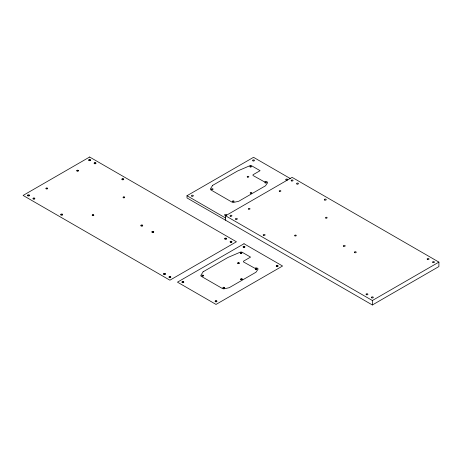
<?xml version="1.0" encoding="UTF-8"?>
<svg xmlns="http://www.w3.org/2000/svg" width="462" height="462" viewBox="0 0 462 462"><rect width="100%" height="100%" fill="white"/><g stroke="black" fill="none" stroke-linecap="round" stroke-linejoin="round"><path stroke-width="0.69" d="M255.567 268.682L255.353 268.896A0.82 0.474 0 0 0 256.358 269.473L256.722 269.352A0.82 0.474 0 0 0 256.722 268.682A0.82 0.474 0 0 0 255.567 268.682L256.722 269.352M27.824 195.824A0.953 0.549 0 0 0 29.424 195.582A0.953 0.549 0 0 0 28.251 194.906A0.953 0.549 0 0 0 27.824 195.824L29.175 195.045M88.958 160.533A0.953 0.549 0 0 0 90.558 160.285A0.953 0.549 0 0 0 89.385 159.609A0.953 0.549 0 0 0 88.958 160.533L90.309 159.754M46.148 188.814A0.82 0.474 0 0 0 47.517 188.6A0.82 0.474 0 0 0 46.512 188.022A0.82 0.474 0 0 0 46.148 188.814L47.303 188.144M77.004 170.998A0.82 0.474 0 0 0 78.373 170.784A0.82 0.474 0 0 0 77.368 170.207A0.82 0.474 0 0 0 77.004 170.998L78.159 170.328M33.224 198.943A0.953 0.549 0 0 0 34.823 198.695A0.953 0.549 0 0 0 33.651 198.025A0.953 0.549 0 0 0 33.224 198.943L34.575 198.163M94.358 163.646A0.953 0.549 0 0 0 95.957 163.404A0.953 0.549 0 0 0 94.785 162.728A0.953 0.549 0 0 0 94.358 163.646L95.709 162.872M60.996 214.98A0.953 0.549 0 0 0 62.589 214.732A0.953 0.549 0 0 0 61.423 214.056A0.953 0.549 0 0 0 60.996 214.98L62.347 214.201M122.13 179.683A0.953 0.549 0 0 0 123.724 179.435A0.953 0.549 0 0 0 122.557 178.759A0.953 0.549 0 0 0 122.13 179.683L123.481 178.904M92.429 215.535A0.82 0.474 0 0 0 93.798 215.321A0.82 0.474 0 0 0 92.798 214.743A0.82 0.474 0 0 0 92.429 215.535L93.59 214.865M123.285 197.719L124.445 197.049M225.566 220.224L225.566 215.771L292.1 177.356L438.9 262.11L438.9 266.562L372.366 304.978L187 197.955L187 195.726L253.534 157.317L290.234 178.505M141.106 225.935A0.953 0.549 0 0 0 142.7 225.687A0.953 0.549 0 0 0 141.534 225.011A0.953 0.549 0 0 0 141.106 225.935L142.458 225.156M152.137 232.299L153.488 231.52M163.825 274.347A0.953 0.549 0 0 0 165.419 274.099A0.953 0.549 0 0 0 164.253 273.423A0.953 0.549 0 0 0 163.825 274.347L165.171 273.568M224.959 239.05A0.953 0.549 0 0 0 226.553 238.802A0.953 0.549 0 0 0 225.387 238.126A0.953 0.549 0 0 0 224.959 239.05L226.305 238.271M169.225 277.46A0.953 0.549 0 0 0 170.819 277.217A0.953 0.549 0 0 0 169.652 276.542A0.953 0.549 0 0 0 169.225 277.46L170.57 276.68M230.359 242.169A0.953 0.549 0 0 0 231.953 241.921A0.953 0.549 0 0 0 230.786 241.245A0.953 0.549 0 0 0 230.359 242.169L231.705 241.389M182.19 282.548A0.953 0.549 0 0 0 183.784 282.299A0.953 0.549 0 0 0 182.617 281.624A0.953 0.549 0 0 0 182.19 282.548L183.535 281.768M243.318 247.251A0.953 0.549 0 0 0 244.918 247.003A0.953 0.549 0 0 0 243.751 246.327A0.953 0.549 0 0 0 243.318 247.251L244.669 246.471M240.523 253.32A0.82 0.474 0 0 0 241.892 253.107A0.82 0.474 0 0 0 240.893 252.529A0.82 0.474 0 0 0 240.523 253.32L241.684 252.65M202.148 275.918A0.82 0.474 0 0 0 203.517 275.71A0.82 0.474 0 0 0 202.512 275.133A0.82 0.474 0 0 0 202.148 275.918L203.303 275.254M237.901 263.519A0.82 0.474 0 0 0 239.27 263.305A0.82 0.474 0 0 0 238.271 262.728A0.82 0.474 0 0 0 237.901 263.519L239.056 262.849M223.169 288.057A0.82 0.474 0 0 0 224.538 287.843A0.82 0.474 0 0 0 223.533 287.266A0.82 0.474 0 0 0 223.169 288.057L224.324 287.387M255.567 269.352L256.722 268.682M240.91 279.597L242.065 278.927M215.356 301.698A0.953 0.549 0 0 0 216.955 301.449A0.953 0.549 0 0 0 215.783 300.774A0.953 0.549 0 0 0 215.356 301.698L216.707 300.918M276.49 266.401A0.953 0.549 0 0 0 278.089 266.152A0.953 0.549 0 0 0 276.917 265.477A0.953 0.549 0 0 0 276.49 266.401L277.841 265.621M225.566 215.771L372.366 300.519L438.9 262.11M187 195.726L225.566 217.995M243.318 246.471L244.669 247.251M276.49 265.621L277.841 266.401M88.958 159.754L90.309 160.533M94.358 162.872L95.709 163.646M122.13 178.904L123.481 179.683M224.959 238.271L226.305 239.05M230.359 241.389L231.705 242.169M240.523 252.65L241.684 253.32M237.901 262.849L239.056 263.519M77.004 170.328L78.159 170.998M123.285 197.049L124.445 197.719M240.91 278.927L242.065 279.597M141.106 225.156L142.458 225.935M152.137 231.52L153.488 232.299M202.148 275.254L203.303 275.918M223.169 287.387L224.324 288.057M46.148 188.144L47.303 188.814M92.429 214.865L93.59 215.535M182.19 281.768L183.535 282.548M215.356 300.918L216.707 301.698M27.824 195.045L29.175 195.824M33.224 198.163L34.575 198.943M60.996 214.201L62.347 214.98M163.825 273.568L165.171 274.347M169.225 276.68L170.57 277.46M372.366 300.519L372.366 304.978M212.647 185.372L210.418 188.871A1.912 1.103 0 0 0 210.915 189.94L231.93 202.073A1.912 1.103 0 0 0 233.778 202.362L238.681 201.293L265.488 185.816L267.527 182.877A1.912 1.103 0 0 0 266.638 181.635A1.912 1.103 0 0 0 264.333 181.809L253.147 175.577A1.473 0.849 0 0 1 253.147 174.682L260.089 170.674L251.796 165.887A1.634 0.947 0 0 0 249.821 165.737L237.526 171.009L212.647 185.372M203.113 271.8L200.883 275.3A1.912 1.103 0 0 0 201.374 276.368L222.395 288.502A1.912 1.103 0 0 0 224.243 288.785L229.146 287.722L255.954 272.245L257.987 269.306A1.912 1.103 0 0 0 257.097 268.064A1.912 1.103 0 0 0 254.793 268.237L243.613 262A1.473 0.849 0 0 1 243.613 261.111L250.554 257.103L242.261 252.316A1.634 0.947 0 0 0 240.286 252.165L227.991 257.438L203.113 271.8M264.974 182.351L264.893 182.467A0.82 0.474 0 0 0 265.893 183.044L266.089 182.998A0.82 0.474 0 0 0 266.262 182.253A0.82 0.474 0 0 0 264.974 182.351M89.634 157.022L23.1 195.438L169.9 280.191L236.434 241.776L89.634 157.022M243.994 243.745L177.46 282.155L216.031 304.423L282.565 266.014L243.994 243.745M241.077 279.672A0.82 0.474 0 0 0 242.307 279.262A0.82 0.474 0 0 0 241.077 278.852A0.82 0.474 0 0 0 241.077 279.672M152.333 232.392A0.953 0.549 0 0 0 153.765 231.912A0.953 0.549 0 0 0 152.333 231.433A0.953 0.549 0 0 0 152.333 232.392M123.458 197.794A0.82 0.474 0 0 0 124.682 197.384A0.82 0.474 0 0 0 123.458 196.974A0.82 0.474 0 0 0 123.458 197.794M343.572 246.263A0.953 0.549 0 0 0 345.172 246.021A0.953 0.549 0 0 0 343.999 245.345A0.953 0.549 0 0 0 343.572 246.263M354.804 252.72A0.953 0.549 0 0 0 356.237 252.246A0.953 0.549 0 0 0 354.804 251.767A0.953 0.549 0 0 0 354.804 252.72M263.461 235.308A0.953 0.549 0 0 0 265.061 235.06A0.953 0.549 0 0 0 263.894 234.39A0.953 0.549 0 0 0 263.461 235.308M324.595 200.017A0.953 0.549 0 0 0 326.195 199.769A0.953 0.549 0 0 0 325.023 199.093A0.953 0.549 0 0 0 324.595 200.017M291.626 180.954A0.953 0.549 0 0 0 293.058 180.475A0.953 0.549 0 0 0 291.626 179.995A0.953 0.549 0 0 0 291.626 180.954M230.492 216.245A0.953 0.549 0 0 0 231.924 215.771A0.953 0.549 0 0 0 230.492 215.292A0.953 0.549 0 0 0 230.492 216.245M235.891 219.363A0.953 0.549 0 0 0 237.324 218.884A0.953 0.549 0 0 0 235.891 218.41A0.953 0.549 0 0 0 235.891 219.363M297.026 184.067A0.953 0.549 0 0 0 298.458 183.593A0.953 0.549 0 0 0 297.026 183.114A0.953 0.549 0 0 0 297.026 184.067M427.425 259.384A0.953 0.549 0 0 0 429.025 259.136A0.953 0.549 0 0 0 427.852 258.46A0.953 0.549 0 0 0 427.425 259.384M433.021 262.589A0.953 0.549 0 0 0 434.453 262.11A0.953 0.549 0 0 0 433.021 261.631A0.953 0.549 0 0 0 433.021 262.589M371.887 297.88A0.953 0.549 0 0 0 373.319 297.407A0.953 0.549 0 0 0 371.887 296.927A0.953 0.549 0 0 0 371.887 297.88M366.487 294.762A0.953 0.549 0 0 0 367.919 294.288A0.953 0.549 0 0 0 366.487 293.809A0.953 0.549 0 0 0 366.487 294.762M279.637 191.407A0.82 0.474 0 0 0 280.867 190.997A0.82 0.474 0 0 0 279.637 190.587A0.82 0.474 0 0 0 279.637 191.407M248.614 209.142A0.82 0.474 0 0 0 249.982 208.934A0.82 0.474 0 0 0 248.983 208.356A0.82 0.474 0 0 0 248.614 209.142M325.924 218.128A0.82 0.474 0 0 0 327.154 217.718A0.82 0.474 0 0 0 325.924 217.307A0.82 0.474 0 0 0 325.924 218.128M294.9 235.868A0.82 0.474 0 0 0 296.269 235.655A0.82 0.474 0 0 0 295.264 235.077A0.82 0.474 0 0 0 294.9 235.868M247.436 177.09A0.82 0.474 0 0 0 248.804 176.877A0.82 0.474 0 0 0 247.805 176.299A0.82 0.474 0 0 0 247.436 177.09M250.231 166.967A0.82 0.474 0 0 0 251.455 166.557A0.82 0.474 0 0 0 250.231 166.147A0.82 0.474 0 0 0 250.231 166.967M211.85 189.57A0.82 0.474 0 0 0 213.08 189.16A0.82 0.474 0 0 0 211.85 188.75A0.82 0.474 0 0 0 211.85 189.57M250.618 193.243A0.82 0.474 0 0 0 251.842 192.833A0.82 0.474 0 0 0 250.618 192.423A0.82 0.474 0 0 0 250.618 193.243M232.871 201.703A0.82 0.474 0 0 0 234.101 201.293A0.82 0.474 0 0 0 232.871 200.883A0.82 0.474 0 0 0 232.871 201.703M253.055 160.909A0.953 0.549 0 0 0 254.487 160.435A0.953 0.549 0 0 0 253.055 159.956A0.953 0.549 0 0 0 253.055 160.909M286.03 179.972A0.953 0.549 0 0 0 287.624 179.724A0.953 0.549 0 0 0 286.457 179.048A0.953 0.549 0 0 0 286.03 179.972M191.921 196.206A0.953 0.549 0 0 0 193.353 195.726A0.953 0.549 0 0 0 191.921 195.253A0.953 0.549 0 0 0 191.921 196.206M225.092 215.356A0.953 0.549 0 0 0 226.524 214.876A0.953 0.549 0 0 0 225.092 214.403A0.953 0.549 0 0 0 225.092 215.356"/></g></svg>
